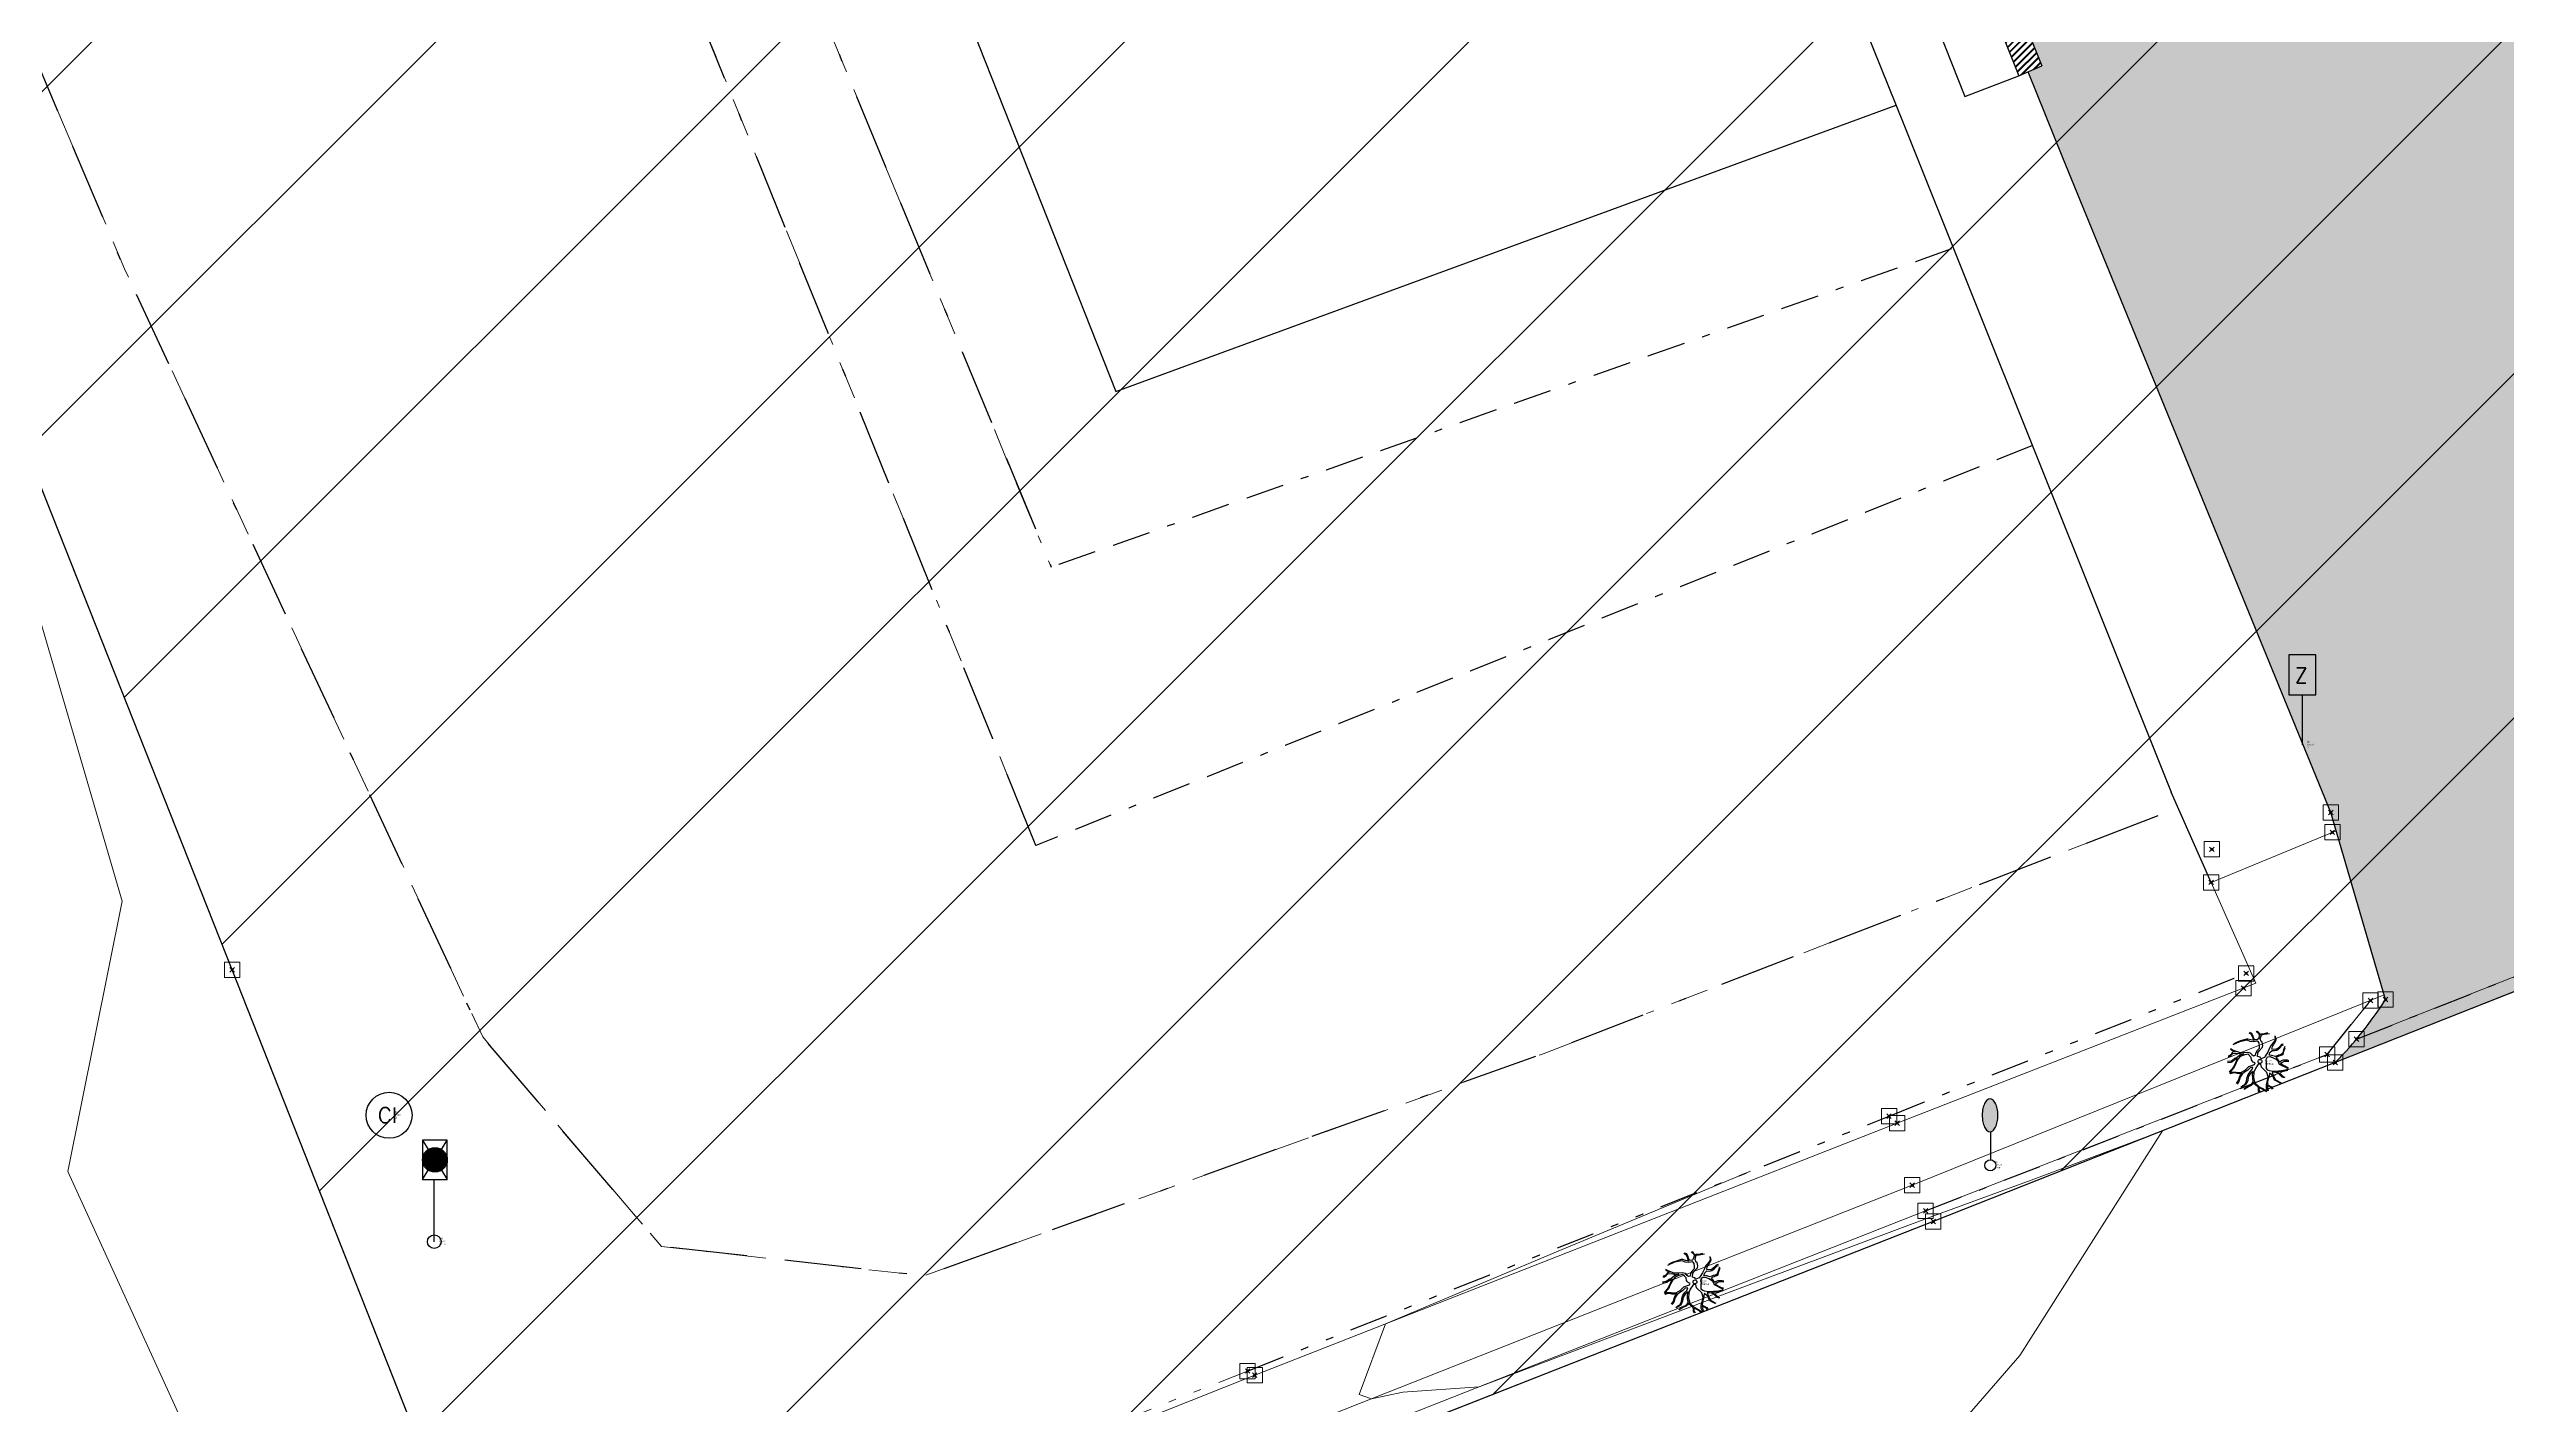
# Model space of a CAD drawing. Extents: x 350769 to 354978, y 6304672 to 6307963.
# Drawn here: x 352451.86 to 352483.92, y 6305406.01 to 6305423.69 of the extents above; entities that cross this region are included whole.
import ezdxf

# ---------------------------------------------------------------- set-up
doc = ezdxf.new("R2010")
doc.units = 0
doc.header["$PDMODE"] = 35
doc.header["$PDSIZE"] = 0.03
for name, pattern in [('BORDER', [1.75, 0.5, -0.25, 0.5, -0.25, 0, -0.25]), ('CONTINUOS', [0]), ('DIVIDE', [1.25, 0.5, -0.25, 0, -0.25, 0, -0.25]), ('JPG_DASHDOT', [1, 0.5, -0.25, 0, -0.25])]:
    doc.linetypes.add(name, pattern=pattern)
doc.layers.get('0').update_dxf_attribs({"linetype": 'CONTINUOUS'})
doc.layers.get('Defpoints').update_dxf_attribs({"linetype": 'CONTINUOUS'})
for name, color, linetype in [('0-LEVANTAMIENTO 2020.SEP', 252, 'CONTINUOUS'), ('02_Geo ext_Acotamiento', 7, 'CONTINUOUS'), ('1-ESCALA', 252, 'CONTINUOUS'), ('1-LINEA DE CIERRO', 7, 'DIVIDE'), ('1-MURO', 7, 'CONTINUOUS'), ('1-PAVIMENTO', 161, 'CONTINUOUS'), ('1-RADIER', 251, 'CONTINUOUS'), ('1-REJA', 252, 'FENCELINE1'), ('1-SOLERA', 212, 'CONTINUOUS'), ('1-SOLERA REBAJADA', 7, 'CONTINUOUS'), ('1-TALUD', 252, 'BORDER'), ('1-VEREDA', 251, 'CONTINUOUS'), ('2-ACHURADO MURO', 9, 'CONTINUOUS'), ('2-ACHURADO RADIER', 9, 'CONTINUOUS'), ('C-TINN', 5, 'CONTINUOUS'), ('C-TOPO-MINR', 8, 'CONTINUOUS'), ('TOP-URB-SOLERAS', 2, 'JPG_DASHDOT'), ('V-NODE-TEXT', 1, 'CONTINUOUS'), ('Z-ARBOL1', 253, 'CONTINUOUS'), ('Z-CI', 253, 'CONTINUOUS'), ('Z-LUM', 253, 'CONTINUOUS'), ('Z-PCTV', 253, 'CONTINUOUS'), ('Z-Z', 253, 'CONTINUOUS')]:
    doc.layers.add(name, color=color, linetype=linetype)
doc.layers.add('0_ASD_TOPOGRAFIA_ELEMENTOS', color=9, linetype='CONTINUOS', lineweight=5, true_color=0xbdbdbd)
doc.styles.add('ROMANS', font='romans.shx', dxfattribs={"width": 0.65})
doc.linetypes.add('FENCELINE1', pattern='A,6.35,-2.54,[133,ltypeshp.shx,S=2.54,R=0,X=-2.54,Y=0],-2.54,25.4', length=36.83)
doc.dimstyles.new('Principal', dxfattribs={"dimscale": 0, "dimtxt": 2, "dimasz": 2, "dimexe": 1, "dimexo": 1, "dimtad": 1, "dimrnd": 0.05, "dimzin": 1, "dimtxsty": 'ROMANS', "dimcen": 2.5, "dimclrt": 2, "dimaunit": 2, "dimadec": 0, "dimazin": 0, "dimtfac": 1, "dimtmove": 0, "dimatfit": 3, "dimfxl": 1, "dimfxlon": 1, "dimarcsym": 0})

# ---------------------------------------------------------------- blocks, each defined once
blk = doc.blocks.new('PCTV')
at = {"layer": 'Z-PCTV', "true_color": 0xbdbdbd}
h = blk.add_hatch(color=9, dxfattribs=at)
edge = h.paths.add_edge_path()
edge.add_arc((0.05, 6.02), 0.825, 0, 360)
at = {"layer": 'Z-PCTV', "color": 9, "true_color": 0xbdbdbd}
for p, q in [((-0.87, 7.46), (-0.44, 6.79)), ((0.53, 6.79), (0.96, 7.46)), ((-0.87, 4.58), (-0.44, 5.25)), ((0, 2.06), (0, 4.58)), ((0, 0), (0, 3.88)), ((0.53, 5.25), (0.96, 4.58))]:
    blk.add_line(p, q, dxfattribs=at)
blk.add_lwpolyline([(0.96, 4.58), (0.96, 7.46), (-0.87, 7.46), (-0.87, 4.58)], close=True, dxfattribs=at)
for centre, radius in [((0.05, 6.02), 0.912), ((0.05, 6.02), 0.825), ((0, 0), 0.5)]:
    blk.add_circle(centre, radius, dxfattribs=at)
blk = doc.blocks.new('*U717', base_point=(352456.887, 6305408.138))
at = {"layer": 'Z-PCTV', "linetype": 'ByBlock', "lineweight": -2, "xscale": 0.1773176706723187, "yscale": 0.1773176706723187, "zscale": 0.1773176706723187}
blk.add_blockref('PCTV', (352456.887, 6305408.138), dxfattribs=at)
at = {"layer": 'V-NODE-TEXT', "linetype": 'ByBlock', "char_height": 0.02}
for s, insert, attachment_point in [('256', (352456.952, 6305408.178), 4), ('675.24', (352456.952, 6305408.153), 1), ('°PCTV', (352456.952, 6305408.108), 4)]:
    blk.add_mtext(s, dxfattribs=dict(at, insert=insert, attachment_point=attachment_point))
blk = doc.blocks.new('ARBOL1')
at = {"layer": 'Z-ARBOL1', "color": 9, "linetype": 'Continuous', "true_color": 0xbdbdbd}
for p, q in [((-0.6, 1.53), (-0.5, 1.48)), ((-0.44, 1.5), (-0.55, 1.54)), ((-0.5, 1.48), (-0.43, 1.38)), ((-0.38, 1.39), (-0.44, 1.5)), ((-0.43, 1.38), (-0.39, 1.26)), ((-0.33, 1.22), (-0.38, 1.39)), ((-0.2, 1.61), (-0.1, 1.53)), ((-0.09, 1.57), (-0.15, 1.6)), ((-0.1, 1.53), (-0.05, 1.43)), ((-0.02, 1.47), (-0.09, 1.57)), ((-0.04, 1.37), (-0.09, 1.21)), ((-0.05, 1.43), (-0.04, 1.37)), ((-0.01, 1.42), (-0.02, 1.47)), ((0.05, 1.46), (-0.01, 1.42)), ((0.01, 1.2), (0.07, 1.43)), ((0.22, 1.47), (0.05, 1.46)), ((0.07, 1.43), (0.22, 1.45)), ((0.4, 1.52), (0.22, 1.47)), ((0.22, 1.45), (0.51, 1.5)), ((0.79, 1.36), (0.81, 1.16)), ((0.86, 1.18), (0.83, 1.33)), ((-1.53, 0.02), (-1.73, -0.01)), ((-1.71, 0.27), (-1.63, 0.28)), ((-1.67, 0.3), (-1.69, 0.31)), ((-1.54, 0.38), (-1.67, 0.3)), ((-1.63, 0.28), (-1.53, 0.35)), ((-1.57, 0.69), (-1.44, 0.61)), ((-1.57, 0.66), (-1.49, 0.6)), ((-1.47, 0.49), (-1.54, 0.38)), ((-1.53, 0.35), (-1.45, 0.43)), ((-1.35, 0.15), (-1.53, 0.02)), ((-1.5, -0.02), (-1.41, 0.05)), ((-1.49, 0.6), (-1.32, 0.52)), ((-1.32, 0.52), (-1.47, 0.49)), ((-1.09, 1.05), (-1.46, 0.88)), ((-1.45, 0.43), (-1.24, 0.45)), ((-1.44, 0.61), (-1.12, 0.49)), ((-1.41, 0.05), (-1.28, 0.16)), ((-1.22, 1.03), (-1.4, 0.95)), ((-1.26, 0.05), (-1.39, -0.24)), ((-1.21, 0.22), (-1.35, 0.15)), ((-1.19, 0.12), (-1.3, -0.11)), ((-1.28, 0.16), (-1.23, 0.16)), ((-1.23, 0.16), (-1.26, 0.05)), ((-1.24, 0.45), (-1.05, 0.4)), ((-1.04, 1.1), (-1.22, 1.03)), ((-1.09, 0.32), (-1.21, 0.22)), ((-1.06, 0.26), (-1.19, 0.12)), ((-1.12, 0.49), (-0.86, 0.48)), ((-0.69, 1.13), (-1.09, 1.05)), ((-0.86, 0.41), (-1.09, 0.32)), ((-0.87, 0.34), (-1.06, 0.26)), ((-1.05, 0.4), (-0.86, 0.41)), ((-0.85, 1.16), (-1.04, 1.1)), ((-0.64, 0.39), (-0.87, 0.34)), ((-0.86, 0.48), (-0.66, 0.5)), ((-0.73, 1.19), (-0.85, 1.16)), ((-0.65, 1.19), (-0.73, 1.19)), ((-0.52, 1.06), (-0.69, 1.13)), ((-0.66, 0.5), (-0.52, 0.46)), ((-0.5, 1.15), (-0.65, 1.19)), ((-0.47, 0.21), (-0.64, 0.39)), ((-0.35, 1.04), (-0.52, 1.06)), ((-0.52, 0.46), (-0.43, 0.37)), ((-0.39, 1.13), (-0.5, 1.15)), ((-0.45, 0.08), (-0.47, 0.21)), ((-0.42, 0.03), (-0.45, 0.08)), ((-0.43, 0.37), (-0.35, 0.3)), ((-0.37, -0.03), (-0.42, 0.03)), ((-0.39, 1.26), (-0.36, 1.17)), ((-0.31, 1.12), (-0.39, 1.13)), ((-0.36, 1.17), (-0.31, 1.12)), ((-0.11, 1.08), (-0.35, 1.04)), ((-0.35, 0.3), (-0.24, 0.33)), ((-0.27, 1.16), (-0.33, 1.22)), ((-0.17, 1.15), (-0.27, 1.16)), ((-0.24, 0.33), (-0.22, 0.44)), ((-0.22, 0.44), (-0.14, 0.6)), ((-0.09, 1.21), (-0.17, 1.15)), ((-0.14, 0.6), (-0.03, 0.71)), ((-0.13, 0.26), (-0.11, 0.46)), ((0, 0.22), (-0.13, 0.26)), ((-0.04, 0.99), (-0.11, 1.08)), ((-0.11, 0.46), (-0.02, 0.59)), ((-0.02, 0.82), (-0.04, 0.99)), ((-0.03, 0.71), (-0.02, 0.82)), ((-0.02, 0.59), (0.13, 0.76)), ((0.05, 0.14), (0, 0.22)), ((0.06, 1.06), (0.01, 1.2)), ((0.23, 0.21), (0.05, 0.14)), ((0.12, 1.03), (0.06, 1.06)), ((0.15, 0.86), (0.12, 1.03)), ((0.13, 0.76), (0.15, 0.86)), ((0.28, 0.29), (0.23, 0.21)), ((0.41, 0.49), (0.28, 0.29)), ((0.32, 0.1), (0.4, 0.25)), ((0.35, -0.02), (0.32, 0.1)), ((0.4, 0.25), (0.54, 0.26)), ((0.49, 0.67), (0.41, 0.49)), ((0.48, 0.34), (0.52, 0.48)), ((0.61, 0.32), (0.48, 0.34)), ((0.59, 0.87), (0.49, 0.67)), ((0.52, 0.48), (0.64, 0.59)), ((0.54, 0.26), (0.74, 0.18)), ((0.69, 0.98), (0.59, 0.87)), ((0.82, 0.27), (0.61, 0.32)), ((0.63, 0.66), (0.66, 0.8)), ((0.83, 0.64), (0.63, 0.66)), ((0.64, 0.59), (0.77, 0.58)), ((0.66, 0.8), (0.73, 0.92)), ((0.81, 1.16), (0.69, 0.98)), ((0.73, 0.92), (0.8, 1.03)), ((0.74, 0.18), (0.93, 0.06)), ((0.77, 0.58), (0.9, 0.61)), ((0.8, 1.03), (0.85, 1.12)), ((0.98, 0.34), (0.82, 0.27)), ((0.96, 0.71), (0.83, 0.64)), ((0.85, 1.12), (0.86, 1.18)), ((0.86, 0.18), (0.94, 0.26)), ((0.95, 0.11), (0.86, 0.18)), ((0.9, 0.61), (1.05, 0.72)), ((0.93, 0.06), (1.03, -0.14)), ((0.94, 0.26), (1.07, 0.31)), ((1.02, 0.02), (0.95, 0.11)), ((1.07, 0.81), (0.96, 0.71)), ((1.09, 0.36), (0.98, 0.34)), ((1.06, -0.03), (1.02, 0.02)), ((1.05, 0.72), (1.17, 0.85)), ((1.13, 0.03), (1.06, -0.03)), ((1.14, 0.9), (1.07, 0.81)), ((1.07, 0.31), (1.23, 0.37)), ((1.18, 0.41), (1.09, 0.36)), ((1.23, 0.06), (1.13, 0.03)), ((1.24, 0.93), (1.14, 0.9)), ((1.17, 0.85), (1.26, 0.88)), ((1.21, 0.47), (1.18, 0.41)), ((1.18, -0.03), (1.32, 0.02)), ((1.26, 0.62), (1.21, 0.47)), ((1.23, 0.37), (1.28, 0.55)), ((1.34, 0.06), (1.23, 0.06)), ((1.32, 0.79), (1.26, 0.62)), ((1.28, 0.55), (1.34, 0.73)), ((1.32, 0.02), (1.45, 0.02)), ((1.46, 0.06), (1.34, 0.06)), ((1.45, 0.02), (1.54, 0)), ((1.54, 0.04), (1.46, 0.06)), ((-1.73, -0.05), (-1.55, -0.03)), ((-1.49, -0.39), (-1.65, -0.56)), ((-1.52, -0.48), (-1.63, -0.61)), ((-1.61, -0.65), (-1.51, -0.57)), ((-1.47, -0.62), (-1.59, -0.67)), ((-1.55, -0.03), (-1.5, -0.02)), ((-1.41, -0.37), (-1.52, -0.48)), ((-1.51, -0.57), (-1.27, -0.57)), ((-1.39, -0.24), (-1.49, -0.39)), ((-1.39, -0.61), (-1.47, -0.62)), ((-1.3, -0.11), (-1.41, -0.37)), ((-1.23, -0.65), (-1.39, -0.61)), ((-1.27, -0.57), (-1.03, -0.59)), ((-1.25, -1.18), (-1.15, -1.02)), ((-1.1, -0.66), (-1.23, -0.65)), ((-1.13, -1.08), (-1.23, -1.21)), ((-1.15, -1.02), (-1.1, -0.84)), ((-1.06, -0.84), (-1.13, -1.08)), ((-0.97, -0.62), (-1.1, -0.66)), ((-1.1, -0.84), (-1.03, -0.68)), ((-0.95, -0.68), (-1.06, -0.84)), ((-1.03, -0.59), (-0.79, -0.46)), ((-1.03, -0.68), (-0.97, -0.62)), ((-1.03, -1.37), (-0.92, -1.28)), ((-0.76, -1.24), (-1.01, -1.39)), ((-0.83, -0.58), (-0.95, -0.68)), ((-0.92, -1.28), (-0.8, -1.22)), ((-0.65, -0.46), (-0.83, -0.58)), ((-0.8, -1.22), (-0.72, -1.06)), ((-0.79, -0.46), (-0.59, -0.27)), ((-0.66, -1.03), (-0.76, -1.24)), ((-0.75, -1.4), (-0.6, -1.3)), ((-0.72, -1.06), (-0.7, -0.91)), ((-0.7, -0.91), (-0.64, -0.7)), ((-0.63, -0.82), (-0.66, -1.03)), ((-0.52, -0.34), (-0.65, -0.46)), ((-0.64, -0.7), (-0.53, -0.55)), ((-0.53, -0.66), (-0.63, -0.82)), ((-0.47, -1.29), (-0.62, -1.35)), ((-0.6, -1.3), (-0.5, -1.26)), ((-0.59, -0.27), (-0.29, -0.16)), ((-0.53, -0.55), (-0.43, -0.45)), ((-0.36, -0.53), (-0.53, -0.66)), ((-0.38, -0.31), (-0.52, -0.34)), ((-0.5, -1.26), (-0.42, -1.18)), ((-0.35, -1.18), (-0.47, -1.29)), ((-0.43, -0.45), (-0.4, -0.37)), ((-0.42, -1.18), (-0.37, -1.06)), ((-0.4, -0.37), (-0.38, -0.31)), ((-0.4, -0.7), (-0.36, -0.53)), ((-0.39, -0.89), (-0.4, -0.7)), ((-0.37, -1.06), (-0.39, -0.89)), ((-0.26, -0.08), (-0.37, -0.03)), ((-0.33, -0.58), (-0.35, -0.86)), ((-0.35, -0.86), (-0.27, -1.14)), ((-0.32, -1.11), (-0.35, -1.18)), ((-0.25, -0.38), (-0.33, -0.58)), ((-0.26, -1.25), (-0.32, -1.11)), ((-0.29, -0.16), (-0.26, -0.08)), ((-0.27, -1.14), (-0.05, -1.35)), ((-0.16, -1.32), (-0.26, -1.25)), ((-0.1, -0.15), (-0.25, -0.38)), ((0.05, -0.14), (-0.1, -0.15)), ((0.08, -0.31), (0.05, -0.14)), ((0.36, -0.59), (0.08, -0.31)), ((0.34, -0.2), (0.35, -0.02)), ((0.34, -0.38), (0.34, -0.2)), ((0.42, -0.46), (0.34, -0.38)), ((0.34, -1.24), (0.4, -1.01)), ((0.34, -1.42), (0.34, -1.24)), ((0.44, -0.82), (0.36, -0.59)), ((0.4, -1.08), (0.39, -1.24)), ((0.39, -1.24), (0.53, -1.32)), ((0.4, -1.29), (0.39, -1.35)), ((0.4, -1.01), (0.44, -0.82)), ((0.46, -0.87), (0.4, -1.08)), ((0.48, -1.34), (0.4, -1.29)), ((0.51, -0.5), (0.42, -0.46)), ((0.48, -0.77), (0.46, -0.87)), ((0.5, -0.62), (0.48, -0.77)), ((0.68, -0.76), (0.5, -0.62)), ((0.7, -0.53), (0.51, -0.5)), ((0.78, -0.58), (0.65, -0.59)), ((0.65, -0.59), (0.71, -0.73)), ((0.78, -1), (0.68, -0.76)), ((0.99, -0.52), (0.7, -0.53)), ((0.71, -0.73), (0.83, -0.98)), ((0.96, -0.62), (0.78, -0.58)), ((0.86, -1.04), (0.78, -1)), ((0.83, -0.98), (1.12, -1.14)), ((1.08, -1.16), (0.86, -1.04)), ((1.26, -0.54), (0.88, -0.56)), ((0.88, -0.56), (1.06, -0.63)), ((1.08, -0.73), (0.96, -0.62)), ((1.14, -0.51), (0.99, -0.52)), ((1.03, -0.14), (1.09, -0.18)), ((1.06, -0.63), (1.24, -0.81)), ((1.19, -0.84), (1.08, -0.73)), ((1.09, -0.11), (1.18, -0.03)), ((1.16, -0.17), (1.09, -0.11)), ((1.09, -0.18), (1.4, -0.33)), ((1.26, -0.49), (1.14, -0.51)), ((1.32, -0.26), (1.16, -0.17)), ((1.31, -0.87), (1.19, -0.84)), ((1.24, -0.81), (1.33, -0.84)), ((1.5, -0.43), (1.26, -0.49)), ((1.49, -0.48), (1.26, -0.54)), ((1.41, -0.31), (1.32, -0.26)), ((1.4, -0.33), (1.51, -0.37)), ((1.52, -0.34), (1.41, -0.31)), ((-0.86, -1.47), (-0.75, -1.4)), ((-0.62, -1.35), (-0.84, -1.49)), ((-0.09, -1.39), (-0.16, -1.32)), ((-0.08, -1.43), (-0.09, -1.39)), ((-0.08, -1.57), (-0.08, -1.43)), ((-0.03, -1.66), (-0.08, -1.57)), ((-0.05, -1.4), (-0.06, -1.51)), ((-0.06, -1.51), (0.02, -1.66)), ((-0.05, -1.35), (0.19, -1.47)), ((0.2, -1.53), (-0.05, -1.4)), ((0.19, -1.47), (0.37, -1.6)), ((0.3, -1.61), (0.2, -1.53)), ((0.42, -1.59), (0.34, -1.42)), ((0.39, -1.35), (0.4, -1.4)), ((0.4, -1.4), (0.44, -1.57)), ((0.6, -1.38), (0.48, -1.34)), ((0.53, -1.32), (0.63, -1.36)), ((0.66, -1.48), (0.6, -1.38)), ((0.63, -1.36), (0.69, -1.46))]:
    blk.add_line(p, q, dxfattribs=at)
at = {"layer": 'Z-ARBOL1', "color": 9, "true_color": 0xbdbdbd}
blk.add_circle((0, 0), 0.104, dxfattribs=at)
blk = doc.blocks.new('*U725', base_point=(352480.7, 6305410.489))
at = {"layer": 'Z-ARBOL1', "linetype": 'ByBlock', "lineweight": -2, "xscale": 0.244140002980629, "yscale": 0.244140002980629, "zscale": 0.244140002980629}
blk.add_blockref('ARBOL1', (352480.7, 6305410.489), dxfattribs=at)
at = {"layer": 'V-NODE-TEXT', "linetype": 'ByBlock', "char_height": 0.02}
for s, insert, attachment_point in [('21', (352480.765, 6305410.529), 4), ('675.72', (352480.765, 6305410.504), 1), ('°ARBOL1', (352480.765, 6305410.459), 4)]:
    blk.add_mtext(s, dxfattribs=dict(at, insert=insert, attachment_point=attachment_point))
blk = doc.blocks.new('Z')
for p, q in [((0.81, 5.4), (-0.81, 5.4)), ((-0.81, 5.4), (-0.81, 3)), ((0.81, 3), (0.81, 5.4)), ((-0.81, 3), (0.81, 3)), ((0, 3), (0, 0))]:
    blk.add_line(p, q)
at = {"style": 'ROMANS'}
blk.add_text('Z', height=0.9, rotation=360, dxfattribs=at).set_placement((-0.44, 3.71))
blk = doc.blocks.new('*U742', base_point=(352481.25, 6305414.617))
at = {"layer": 'Z-Z', "linetype": 'ByBlock', "lineweight": -2, "xscale": 0.2179037244193388, "yscale": 0.2179037244193388, "zscale": 0.2179037244193388}
blk.add_blockref('Z', (352481.25, 6305414.617), dxfattribs=at)
at = {"layer": 'V-NODE-TEXT', "linetype": 'ByBlock', "char_height": 0.02}
for s, insert, attachment_point in [('86', (352481.315, 6305414.657), 4), ('675.78', (352481.315, 6305414.632), 1), ('°Z', (352481.315, 6305414.587), 4)]:
    blk.add_mtext(s, dxfattribs=dict(at, insert=insert, attachment_point=attachment_point))
blk = doc.blocks.new('LUM')
blk.add_hatch(color=256).paths.add_polyline_path([(0.32, 2.09, 0.048714), (0.29, 2.37, 0.062489), (0.22, 2.58, 0.102974), (0.1, 2.74, 0.180941), (-0.01, 2.78, 0.180941), (-0.12, 2.74, 0.102974), (-0.24, 2.58, 0.062489), (-0.31, 2.37, 0.048714), (-0.34, 2.09, 0.048714), (-0.31, 1.81, 0.062489), (-0.24, 1.6, 0.102974), (-0.12, 1.44, 0.180941), (-0.01, 1.4, 0.180941), (0.1, 1.44, 0.102974), (0.22, 1.6, 0.062489), (0.29, 1.81, 0.048714)])
at = {"layer": 'Z-LUM'}
blk.add_lwpolyline([(-0.34, 2.09, 0.048714), (-0.31, 1.81, 0.062489), (-0.24, 1.6, 0.102974), (-0.12, 1.44, 0.180941), (-0.01, 1.4, 0.180941), (0.1, 1.44, 0.102974), (0.22, 1.6, 0.062489), (0.29, 1.81, 0.048714), (0.32, 2.09, 0.048714), (0.29, 2.37, 0.062489), (0.22, 2.58, 0.102974), (0.1, 2.74, 0.180941), (-0.01, 2.78, 0.180941), (-0.12, 2.74, 0.102974), (-0.24, 2.58, 0.062489), (-0.31, 2.37, 0.048714)], format="xyb", close=True, dxfattribs=at)
blk.add_lwpolyline([(0.01, 1.4), (0.01, 0.23)], dxfattribs=at)
blk.add_circle((0, 0), 0.23, dxfattribs=at)
blk = doc.blocks.new('*U775', base_point=(352477.182, 6305409.134))
at = {"layer": 'Z-LUM', "linetype": 'ByBlock', "lineweight": -2, "xscale": 0.3122469918520235, "yscale": 0.3122469918520235, "zscale": 0.3122469918520235}
blk.add_blockref('LUM', (352477.182, 6305409.134), dxfattribs=at)
at = {"layer": 'V-NODE-TEXT', "linetype": 'ByBlock', "char_height": 0.02}
for s, insert, attachment_point in [('23', (352477.247, 6305409.174), 4), ('675.73', (352477.247, 6305409.149), 1), ('°LUM', (352477.247, 6305409.104), 4)]:
    blk.add_mtext(s, dxfattribs=dict(at, insert=insert, attachment_point=attachment_point))
blk = doc.blocks.new('CI')
at = {"layer": 'Z-CI'}
blk.add_circle((0, 0), 1.2, dxfattribs=at)
at = {"layer": 'Z-CI', "style": 'ROMANS'}
blk.add_text('CI', height=0.8, rotation=360, dxfattribs=at).set_placement((-0.58, -0.4))
blk = doc.blocks.new('*U794', base_point=(352456.299, 6305409.787))
at = {"layer": 'Z-CI', "linetype": 'ByBlock', "lineweight": -2, "xscale": 0.25, "yscale": 0.25, "zscale": 0.25}
blk.add_blockref('CI', (352456.299, 6305409.787), dxfattribs=at)
at = {"layer": 'V-NODE-TEXT', "linetype": 'ByBlock', "char_height": 0.02}
for s, insert, attachment_point in [('255', (352456.364, 6305409.827), 4), ('675.18', (352456.364, 6305409.802), 1), ('°CI', (352456.364, 6305409.757), 4)]:
    blk.add_mtext(s, dxfattribs=dict(at, insert=insert, attachment_point=attachment_point))
blk = doc.blocks.new('*D1236')
at = {"layer": '02_Geo ext_Acotamiento', "color": 0, "lineweight": -2, "transparency": 16777216}
blk.add_line((352474.045, 6305972.496), (352473.119, 6305978.179), dxfattribs=at)
at = {"layer": '02_Geo ext_Acotamiento', "color": 0, "transparency": 16777216}
blk.add_solid([(352473.283, 6305978.206), (352472.954, 6305978.153), (352472.958, 6305979.166)], dxfattribs=at)
at = {"layer": 'Defpoints', "color": 0, "transparency": 16777216}
for p in [(352472.958, 6305979.166), (352596.042, 6305224.025)]:
    blk.add_point(p, dxfattribs=at)
at = {"layer": '02_Geo ext_Acotamiento', "color": 2, "transparency": 16777216, "insert": (352474.582, 6305974.845), "char_height": 1, "attachment_point": 5, "rotation": 279.2575, "style": 'ROMANS'}
blk.add_mtext('R765,10', dxfattribs=at)
blk = doc.blocks.new('*U4993', base_point=(352456.887, 6305408.138))
at = {"layer": 'Z-PCTV', "linetype": 'ByBlock', "lineweight": -2, "xscale": 0.1773176706723187, "yscale": 0.1773176706723187, "zscale": 0.1773176706723187}
blk.add_blockref('PCTV', (352456.887, 6305408.138), dxfattribs=at)
at = {"layer": 'V-NODE-TEXT', "linetype": 'ByBlock', "char_height": 0.02}
for s, insert, attachment_point in [('256', (352456.952, 6305408.178), 4), ('675.24', (352456.952, 6305408.153), 1), ('°PCTV', (352456.952, 6305408.108), 4)]:
    blk.add_mtext(s, dxfattribs=dict(at, insert=insert, attachment_point=attachment_point))
blk = doc.blocks.new('*U5001', base_point=(352480.7, 6305410.489))
at = {"layer": 'Z-ARBOL1', "linetype": 'ByBlock', "lineweight": -2, "xscale": 0.244140002980629, "yscale": 0.244140002980629, "zscale": 0.244140002980629}
blk.add_blockref('ARBOL1', (352480.7, 6305410.489), dxfattribs=at)
at = {"layer": 'V-NODE-TEXT', "linetype": 'ByBlock', "char_height": 0.02}
for s, insert, attachment_point in [('21', (352480.765, 6305410.529), 4), ('675.72', (352480.765, 6305410.504), 1), ('°ARBOL1', (352480.765, 6305410.459), 4)]:
    blk.add_mtext(s, dxfattribs=dict(at, insert=insert, attachment_point=attachment_point))
blk = doc.blocks.new('*U5002', base_point=(352473.33, 6305407.613))
at = {"layer": 'Z-ARBOL1', "linetype": 'ByBlock', "lineweight": -2, "xscale": 0.244140002980629, "yscale": 0.244140002980629, "zscale": 0.244140002980629}
blk.add_blockref('ARBOL1', (352473.33, 6305407.613), dxfattribs=at)
at = {"layer": 'V-NODE-TEXT', "linetype": 'ByBlock', "char_height": 0.02}
for s, insert, attachment_point in [('22', (352473.395, 6305407.653), 4), ('675.57', (352473.395, 6305407.628), 1), ('°ARBOL1', (352473.395, 6305407.583), 4)]:
    blk.add_mtext(s, dxfattribs=dict(at, insert=insert, attachment_point=attachment_point))
blk = doc.blocks.new('*U5021', base_point=(352481.25, 6305414.617))
at = {"layer": 'Z-Z', "linetype": 'ByBlock', "lineweight": -2, "xscale": 0.2179037244193388, "yscale": 0.2179037244193388, "zscale": 0.2179037244193388}
blk.add_blockref('Z', (352481.25, 6305414.617), dxfattribs=at)
at = {"layer": 'V-NODE-TEXT', "linetype": 'ByBlock', "char_height": 0.02}
for s, insert, attachment_point in [('86', (352481.315, 6305414.657), 4), ('675.78', (352481.315, 6305414.632), 1), ('°Z', (352481.315, 6305414.587), 4)]:
    blk.add_mtext(s, dxfattribs=dict(at, insert=insert, attachment_point=attachment_point))
blk = doc.blocks.new('*U5054', base_point=(352477.182, 6305409.134))
at = {"layer": 'Z-LUM', "linetype": 'ByBlock', "lineweight": -2, "xscale": 0.3122469918520235, "yscale": 0.3122469918520235, "zscale": 0.3122469918520235}
blk.add_blockref('LUM', (352477.182, 6305409.134), dxfattribs=at)
at = {"layer": 'V-NODE-TEXT', "linetype": 'ByBlock', "char_height": 0.02}
for s, insert, attachment_point in [('23', (352477.247, 6305409.174), 4), ('675.73', (352477.247, 6305409.149), 1), ('°LUM', (352477.247, 6305409.104), 4)]:
    blk.add_mtext(s, dxfattribs=dict(at, insert=insert, attachment_point=attachment_point))
blk = doc.blocks.new('*U5073', base_point=(352456.299, 6305409.787))
at = {"layer": 'Z-CI', "linetype": 'ByBlock', "lineweight": -2, "xscale": 0.25, "yscale": 0.25, "zscale": 0.25}
blk.add_blockref('CI', (352456.299, 6305409.787), dxfattribs=at)
at = {"layer": 'V-NODE-TEXT', "linetype": 'ByBlock', "char_height": 0.02}
for s, insert, attachment_point in [('255', (352456.364, 6305409.827), 4), ('675.18', (352456.364, 6305409.802), 1), ('°CI', (352456.364, 6305409.757), 4)]:
    blk.add_mtext(s, dxfattribs=dict(at, insert=insert, attachment_point=attachment_point))
blk = doc.blocks.new('TOPOGRAFIA')
at = {"layer": '1-SOLERA REBAJADA', "lineweight": 0, "true_color": 0xbdbdbd}
h = blk.add_hatch(color=9, dxfattribs=at)
h.dxf.hatch_style = 1
h.paths.add_polyline_path([(390490.722, 6302414.053, -0.035163), (390490.405, 6302414.123), (390481.958, 6302410.78, -0.019695), (390481.682, 6302410.475)])
at = {"layer": '2-ACHURADO MURO', "lineweight": 0, "true_color": 0xbdbdbd}
h = blk.add_hatch(dxfattribs=at)
h.set_pattern_fill('ANSI31', color=9, scale=0.02)
h.set_pattern_definition([(45, (38000, -3000), (-0.04490128060535, 0.04490128060535), [])])
h.paths.add_polyline_path([(390469.322, 6302444.706), (390469.039, 6302444.6), (390477.555, 6302423.347), (390477.855, 6302423.476)])
at = {"layer": '2-ACHURADO RADIER', "lineweight": 0, "true_color": 0xbdbdbd}
h = blk.add_hatch(color=9, dxfattribs=at)
h.dxf.hatch_style = 1
h.paths.add_polyline_path([(390485.024, 6302425.081, -0.326314), (390483.734, 6302425.85), (390483.519, 6302426.379), (390477.674, 6302423.927), (390477.855, 6302423.476), (390477.674, 6302423.398), (390478.129, 6302422.276), (390481.622, 6302413.737), (390482.338, 6302411.296, -0.030699), (390481.958, 6302410.78), (390490.405, 6302414.123, -0.061713), (390489.884, 6302414.35), (390488.749, 6302416.568)])
blk.add_hatch(color=9, dxfattribs=at).paths.add_polyline_path([(390481.644, 6302418.154), (390481.879, 6302418.338), (390482.376, 6302417.267), (390482.531, 6302417.339), (390482.034, 6302418.41), (390482.326, 6302418.47), (390481.554, 6302419.242)])
at = {"layer": '1-ESCALA', "color": 9, "lineweight": 0, "true_color": 0xbdbdbd, "flags": 128}
blk.add_lwpolyline([(390468.499, 6302443.968), (390472.72, 6302433.513), (390476.852, 6302423.075), (390477.555, 6302423.347)], dxfattribs=at)
at = {"layer": '1-LINEA DE CIERRO', "color": 9, "lineweight": 0, "true_color": 0xbdbdbd}
for p, q in [((390475.861, 6302409.775), (390480.519, 6302411.638)), ((390467.496, 6302406.451), (390475.861, 6302409.775)), ((390457.678, 6302402.577), (390467.496, 6302406.451))]:
    blk.add_line(p, q, dxfattribs=at)
at = {"layer": '1-MURO', "color": 9, "lineweight": 0, "true_color": 0xbdbdbd}
for p, q in [((390469.039, 6302444.6), (390477.555, 6302423.347)), ((390477.555, 6302423.347), (390477.855, 6302423.476))]:
    blk.add_line(p, q, dxfattribs=at)
at = {"layer": '1-MURO', "color": 9, "lineweight": 0, "true_color": 0xbdbdbd, "flags": 128}
for points in [[(390451.922, 6302454.246), (390465.777, 6302419.226)], [(390469.322, 6302444.706), (390477.855, 6302423.476)], [(390465.777, 6302419.226), (390475.956, 6302422.961)]]:
    blk.add_lwpolyline(points, dxfattribs=at)
at = {"layer": '1-PAVIMENTO', "color": 9, "lineweight": 0, "true_color": 0xbdbdbd, "flags": 128}
blk.add_lwpolyline([(390441.522, 6302394.629), (390452.503, 6302398.982), (390458.213, 6302401.216), (390468.05, 6302405.104), (390476.439, 6302408.401), (390481.682, 6302410.475), (390490.722, 6302414.053), (390503.01, 6302418.889), (390512.509, 6302422.629), (390523.045, 6302426.8), (390532.693, 6302430.631), (390541.368, 6302434.036), (390559.984, 6302441.387), (390574.209, 6302447), (390587.598, 6302452.326), (390599.579, 6302457.023), (390608.801, 6302460.676), (390618.951, 6302464.69)], dxfattribs=at)
at = {"layer": '1-RADIER', "color": 9, "lineweight": 0, "true_color": 0xbdbdbd}
blk.add_line((390482.338, 6302411.296), (390481.622, 6302413.737), dxfattribs=at)
at = {"layer": '1-RADIER', "color": 9, "lineweight": 0, "true_color": 0xbdbdbd, "flags": 128}
for points in [[(390462.103, 6302457.421), (390463.849, 6302453.159), (390467.079, 6302445.039), (390471.848, 6302433.145), (390476.056, 6302422.713), (390479.54, 6302414.001)], [(390478.129, 6302422.276), (390477.674, 6302423.398)], [(390481.622, 6302413.737), (390478.129, 6302422.276)]]:
    blk.add_lwpolyline(points, dxfattribs=at)
blk.add_lwpolyline([(390481.682, 6302410.475, 0.050424), (390482.338, 6302411.296, 1.186237)], format="xyb", dxfattribs=at)
at = {"layer": '1-REJA', "color": 9, "lineweight": 0, "true_color": 0xbdbdbd, "flags": 128}
blk.add_lwpolyline([(390457.825, 6302402.635), (390454.252, 6302411.685), (390450.931, 6302420.069), (390447.151, 6302429.404), (390442.008, 6302442.347), (390436.835, 6302455.304), (390430.757, 6302470.685), (390440.792, 6302475.07), (390451.682, 6302479.894), (390465.771, 6302486.18), (390480.216, 6302492.535), (390496.407, 6302499.712), (390513.657, 6302507.299), (390529.161, 6302514.161), (390541.959, 6302519.8), (390561.927, 6302528.675), (390571.449, 6302540.268), (390583.647, 6302555.178), (390598.213, 6302545.789)], dxfattribs=at)
at = {"layer": '1-SOLERA', "color": 9, "lineweight": 0, "true_color": 0xbdbdbd}
for p, q in [((390481.576, 6302410.579), (390482.142, 6302411.284)), ((390476.339, 6302408.54), (390481.576, 6302410.579)), ((390467.949, 6302405.235), (390476.339, 6302408.54))]:
    blk.add_line(p, q, dxfattribs=at)
at = {"layer": '1-SOLERA', "color": 9, "lineweight": 0, "true_color": 0xbdbdbd, "flags": 128}
blk.add_lwpolyline([(390481.958, 6302410.78), (390490.405, 6302414.123)], dxfattribs=at)
at = {"layer": '1-TALUD', "color": 9, "lineweight": 0, "true_color": 0xbdbdbd, "flags": 128}
for points in [[(390479.366, 6302413.695), (390471.35, 6302410.59), (390463.275, 6302407.692), (390459.85, 6302408.077), (390457.519, 6302410.808), (390452.847, 6302420.83), (390449.032, 6302429.87), (390443.627, 6302443.568), (390439.217, 6302456.277), (390438.88, 6302462.46), (390440.586, 6302468.19), (390443.833, 6302473.092), (390452.164, 6302477.833), (390466.432, 6302484.957), (390480.496, 6302491.239), (390496.009, 6302497.946), (390514.835, 6302506.419), (390528.532, 6302512.673), (390541.654, 6302518.322), (390548.561, 6302519.167), (390554.075, 6302516.062), (390555.85, 6302516.285), (390561.048, 6302523.173)], [(390448.893, 6302456.444), (390454.233, 6302442.813), (390464.935, 6302416.935)], [(390464.735, 6302413.307), (390454.185, 6302439.313), (390447.05, 6302453.561)], [(390476.676, 6302421.088), (390464.935, 6302416.935)], [(390477.731, 6302418.524), (390464.735, 6302413.307)]]:
    blk.add_lwpolyline(points, dxfattribs=at)
at = {"layer": '1-VEREDA', "color": 9, "lineweight": 0, "true_color": 0xbdbdbd, "flags": 128}
for points in [[(390451.638, 6302400.227), (390457.734, 6302402.476), (390467.588, 6302406.396), (390475.967, 6302409.685), (390480.646, 6302411.509), (390480.062, 6302412.825), (390481.692, 6302413.499), (390482.32, 6302411.357), (390476.164, 6302408.874), (390467.897, 6302405.61), (390458.064, 6302401.626), (390458.178, 6302401.37), (390452.816, 6302399.28), (390452.609, 6302399.636), (390441.217, 6302395.194)], [(390480.062, 6302412.825), (390479.54, 6302414.001)]]:
    blk.add_lwpolyline(points, dxfattribs=at)
at = {"layer": 'C-TINN', "color": 9, "linetype": 'Continuous', "lineweight": 0, "true_color": 0xbdbdbd}
for points, elevation in [([(390481.522, 6302413.637), (390481.522, 6302413.837), (390481.722, 6302413.837), (390481.722, 6302413.637), (390481.522, 6302413.637)], 675.797), ([(390481.543, 6302413.378), (390481.543, 6302413.578), (390481.743, 6302413.578), (390481.743, 6302413.378), (390481.543, 6302413.378)], 675.797), ([(390479.972, 6302413.156), (390479.972, 6302413.356), (390480.172, 6302413.356), (390480.172, 6302413.156), (390479.972, 6302413.156)], 675.789), ([(390479.962, 6302412.725), (390479.962, 6302412.925), (390480.162, 6302412.925), (390480.162, 6302412.725), (390479.962, 6302412.725)], 675.779), ([(390454.152, 6302411.585), (390454.152, 6302411.785), (390454.352, 6302411.785), (390454.352, 6302411.585), (390454.152, 6302411.585)], 675.203), ([(390480.419, 6302411.538), (390480.419, 6302411.738), (390480.619, 6302411.738), (390480.619, 6302411.538), (390480.419, 6302411.538)], 675.727), ([(390480.385, 6302411.346), (390480.385, 6302411.546), (390480.585, 6302411.546), (390480.585, 6302411.346), (390480.385, 6302411.346)], 675.704), ([(390482.042, 6302411.184), (390482.042, 6302411.384), (390482.242, 6302411.384), (390482.242, 6302411.184), (390482.042, 6302411.184)], 675.707), ([(390482.238, 6302411.196), (390482.238, 6302411.396), (390482.438, 6302411.396), (390482.438, 6302411.196), (390482.238, 6302411.196)], 675.681), ([(390481.476, 6302410.479), (390481.476, 6302410.679), (390481.676, 6302410.679), (390481.676, 6302410.479), (390481.476, 6302410.479)], 675.685), ([(390481.858, 6302410.68), (390481.858, 6302410.88), (390482.058, 6302410.88), (390482.058, 6302410.68), (390481.858, 6302410.68)], 675.613), ([(390481.582, 6302410.375), (390481.582, 6302410.575), (390481.782, 6302410.575), (390481.782, 6302410.375), (390481.582, 6302410.375)], 675.546), ([(390475.761, 6302409.675), (390475.761, 6302409.875), (390475.961, 6302409.875), (390475.961, 6302409.675), (390475.761, 6302409.675)], 675.538), ([(390475.867, 6302409.585), (390475.867, 6302409.785), (390476.067, 6302409.785), (390476.067, 6302409.585), (390475.867, 6302409.585)], 675.633), ([(390476.064, 6302408.774), (390476.064, 6302408.974), (390476.264, 6302408.974), (390476.264, 6302408.774), (390476.064, 6302408.774)], 675.616), ([(390476.239, 6302408.44), (390476.239, 6302408.64), (390476.439, 6302408.64), (390476.439, 6302408.44), (390476.239, 6302408.44)], 675.584), ([(390476.339, 6302408.301), (390476.339, 6302408.501), (390476.539, 6302408.501), (390476.539, 6302408.301), (390476.339, 6302408.301)], 675.439), ([(390467.396, 6302406.351), (390467.396, 6302406.551), (390467.596, 6302406.551), (390467.596, 6302406.351), (390467.396, 6302406.351)], 675.362), ([(390467.488, 6302406.296), (390467.488, 6302406.496), (390467.688, 6302406.496), (390467.688, 6302406.296), (390467.488, 6302406.296)], 675.466)]:
    blk.add_lwpolyline(points, dxfattribs=dict(at, elevation=elevation))
for p in [(390481.622, 6302413.737, 675.797), (390480.072, 6302413.256, 675.789), (390481.643, 6302413.478, 675.797), (390480.062, 6302412.825, 675.779), (390454.252, 6302411.685, 675.203), (390480.519, 6302411.638, 675.727), (390480.485, 6302411.446, 675.704), (390482.142, 6302411.284, 675.707), (390482.338, 6302411.296, 675.681), (390481.958, 6302410.78, 675.613), (390481.576, 6302410.579, 675.685), (390481.682, 6302410.475, 675.546), (390475.861, 6302409.775, 675.538), (390475.967, 6302409.685, 675.633), (390476.164, 6302408.874, 675.616), (390476.339, 6302408.54, 675.584), (390476.439, 6302408.401, 675.439), (390467.496, 6302406.451, 675.362), (390467.588, 6302406.396, 675.466)]:
    blk.add_point(p, dxfattribs=at)
at = {"layer": 'C-TOPO-MINR', "color": 9, "linetype": 'Continuous', "lineweight": 0, "true_color": 0xbdbdbd, "elevation": 675.5}
for points in [[(390446.634, 6302400.231), (390450.488, 6302401.369), (390454.752, 6302403.272), (390452.109, 6302409.054), (390452.816, 6302412.581), (390450.86, 6302419.271), (390448.685, 6302419.877), (390441.649, 6302420.909), (390439.668, 6302419.055), (390436.025, 6302416.685), (390433.135, 6302414.138), (390430.042, 6302409.226), (390431.136, 6302403.301), (390432.102, 6302400.183), (390436.364, 6302397.433), (390436.538, 6302397.473), (390444.772, 6302399.532), (390446.634, 6302400.231)], [(390476.422, 6302405.337), (390477.567, 6302406.652), (390479.428, 6302409.583), (390477.713, 6302408.941), (390476.397, 6302408.459), (390473.779, 6302407.479), (390470.515, 6302406.246), (390469.52, 6302406.173), (390469.113, 6302406.09), (390468.952, 6302406.143), (390469.294, 6302407.066), (390471.495, 6302407.992), (390474.055, 6302409.057)]]:
    blk.add_lwpolyline(points, dxfattribs=at)
at = {"layer": 'Z-ARBOL1', "color": 9, "lineweight": 0, "true_color": 0xbdbdbd}
for name, p in [('*U5001', (390480.7, 6302410.489)), ('*U5002', (390473.33, 6302407.613))]:
    blk.add_blockref(name, p, dxfattribs=at)
at = {"layer": 'Z-CI', "color": 9, "lineweight": 0, "true_color": 0xbdbdbd}
blk.add_blockref('*U5073', (390456.299, 6302409.787), dxfattribs=at)
at = {"layer": 'Z-LUM', "color": 9, "lineweight": 0, "true_color": 0xbdbdbd}
blk.add_blockref('*U5054', (390477.182, 6302409.134), dxfattribs=at)
at = {"layer": 'Z-PCTV', "color": 9, "lineweight": 0, "true_color": 0xbdbdbd}
blk.add_blockref('*U4993', (390456.887, 6302408.138), dxfattribs=at)
at = {"layer": 'Z-Z', "color": 9, "lineweight": 0, "true_color": 0xbdbdbd}
blk.add_blockref('*U5021', (390481.25, 6302414.617), dxfattribs=at)

msp = doc.modelspace()

# ---------------------------------------------------------------- hatches: boundary and pattern name
at = {"layer": '0-LEVANTAMIENTO 2020.SEP'}
h = msp.add_hatch(dxfattribs=at)
h.set_pattern_fill('ANSI31', color=252)
h.paths.add_polyline_path([(352458.213, 6305401.216), (352452.503, 6305398.982), (352452.816, 6305399.28), (352452.609, 6305399.636), (352451.638, 6305400.227), (352457.678, 6305402.577), (352457.689, 6305402.79), (352457.683, 6305402.996), (352454.252, 6305411.685), (352450.931, 6305420.069), (352447.151, 6305429.404), (352442.008, 6305442.347), (352436.835, 6305455.304), (352430.757, 6305470.685), (352440.792, 6305475.07), (352451.682, 6305479.894), (352465.771, 6305486.18), (352480.216, 6305492.535), (352496.407, 6305499.712), (352513.657, 6305507.299), (352529.161, 6305514.161), (352541.959, 6305519.8), (352561.927, 6305528.675), (352571.449, 6305540.268), (352583.647, 6305555.178), (352598.213, 6305545.789), (352605.453, 6305541.805), (352602.222, 6305538.721), (352606.073, 6305535.813), (352608.645, 6305532.42), (352608.792, 6305532.234), (352608.857, 6305528.43), (352613.727, 6305525.092), (352613.927, 6305524.926), (352609.716, 6305517.616), (352604.317, 6305502.974), (352607.353, 6305483.644), (352606.958, 6305479.393), (352608.039, 6305476.818), (352609.065, 6305474.225), (352617.537, 6305468.424), (352618.346, 6305465.146), (352618.854, 6305464.849), (352618.951, 6305464.69), (352608.801, 6305460.676), (352599.579, 6305457.023), (352587.598, 6305452.326), (352574.209, 6305447), (352559.984, 6305441.387), (352541.368, 6305434.036), (352532.693, 6305430.631), (352523.045, 6305426.8), (352512.509, 6305422.629), (352503.01, 6305418.889), (352490.722, 6305414.053), (352481.682, 6305410.475), (352476.439, 6305408.401), (352468.05, 6305405.104)])
at = {"layer": '1-SOLERA REBAJADA'}
h = msp.add_hatch(color=256, dxfattribs=at)
h.dxf.hatch_style = 1
h.paths.add_polyline_path([(352490.722, 6305414.053, -0.035163), (352490.405, 6305414.123), (352481.958, 6305410.78, -0.019695), (352481.682, 6305410.475)])
at = {"layer": '2-ACHURADO MURO'}
h = msp.add_hatch(dxfattribs=at)
h.set_pattern_fill('ANSI31', color=256, scale=0.02)
h.set_pattern_definition([(45, (0, 0), (-0.04490128060535, 0.04490128060535), [])])
h.paths.add_polyline_path([(352469.322, 6305444.706), (352469.039, 6305444.6), (352477.555, 6305423.347), (352477.855, 6305423.476)])
at = {"layer": '2-ACHURADO RADIER'}
h = msp.add_hatch(color=256, dxfattribs=at)
h.dxf.hatch_style = 1
h.paths.add_polyline_path([(352485.024, 6305425.081, -0.326314), (352483.734, 6305425.85), (352483.519, 6305426.379), (352477.674, 6305423.927), (352477.855, 6305423.476), (352477.674, 6305423.398), (352478.129, 6305422.276), (352481.622, 6305413.737), (352482.338, 6305411.296, -0.030699), (352481.958, 6305410.78), (352490.405, 6305414.123, -0.061713), (352489.884, 6305414.35), (352488.749, 6305416.568)])
msp.add_hatch(color=256, dxfattribs=at).paths.add_polyline_path([(352481.644, 6305418.154), (352481.879, 6305418.338), (352482.376, 6305417.267), (352482.531, 6305417.339), (352482.034, 6305418.41), (352482.326, 6305418.47), (352481.554, 6305419.242)])

# ---------------------------------------------------------------- linework, layer by layer
at = {"layer": '0-LEVANTAMIENTO 2020.SEP', "flags": 128}
for points in [[(352599.579, 6305457.023), (352587.598, 6305452.326), (352574.209, 6305447), (352559.984, 6305441.387), (352541.368, 6305434.036), (352532.693, 6305430.631), (352523.045, 6305426.8), (352512.509, 6305422.629), (352503.01, 6305418.889), (352490.722, 6305414.053), (352481.682, 6305410.475), (352476.439, 6305408.401), (352468.05, 6305405.104), (352458.213, 6305401.216)], [(352458.213, 6305401.216), (352452.503, 6305398.982), (352452.816, 6305399.28), (352452.609, 6305399.636), (352451.638, 6305400.227), (352457.678, 6305402.577), (352457.689, 6305402.79), (352457.683, 6305402.996), (352454.252, 6305411.685), (352450.931, 6305420.069)]]:
    msp.add_lwpolyline(points, dxfattribs=at)
at = {"layer": '1-ESCALA', "flags": 128}
msp.add_lwpolyline([(352468.499, 6305443.968), (352472.72, 6305433.513), (352476.852, 6305423.075), (352477.555, 6305423.347)], dxfattribs=at)
at = {"layer": '1-LINEA DE CIERRO'}
for p, q in [((352475.861, 6305409.775), (352480.519, 6305411.638)), ((352467.496, 6305406.451), (352475.861, 6305409.775))]:
    msp.add_line(p, q, dxfattribs=at)
at = {"layer": '1-MURO'}
for p, q in [((352469.039, 6305444.6), (352477.555, 6305423.347)), ((352477.555, 6305423.347), (352477.855, 6305423.476))]:
    msp.add_line(p, q, dxfattribs=at)
at = {"layer": '1-MURO', "flags": 128}
for points in [[(352451.922, 6305454.246), (352465.777, 6305419.226)], [(352469.322, 6305444.706), (352477.855, 6305423.476)], [(352465.777, 6305419.226), (352475.956, 6305422.961)]]:
    msp.add_lwpolyline(points, dxfattribs=at)
at = {"layer": '1-RADIER'}
msp.add_line((352482.338, 6305411.296), (352481.622, 6305413.737), dxfattribs=at)
at = {"layer": '1-RADIER', "flags": 128}
for points in [[(352462.103, 6305457.421), (352463.849, 6305453.159), (352467.079, 6305445.039), (352471.848, 6305433.145), (352476.056, 6305422.713), (352479.54, 6305414.001)], [(352478.129, 6305422.276), (352477.674, 6305423.398)], [(352481.622, 6305413.737), (352478.129, 6305422.276)]]:
    msp.add_lwpolyline(points, dxfattribs=at)
msp.add_lwpolyline([(352481.682, 6305410.475, 0.050424), (352482.338, 6305411.296, 1.186237)], format="xyb", dxfattribs=at)
at = {"layer": '1-REJA', "ltscale": 0.2, "flags": 128}
msp.add_lwpolyline([(352457.825, 6305402.635), (352454.252, 6305411.685), (352450.931, 6305420.069), (352447.151, 6305429.404), (352442.008, 6305442.347), (352436.835, 6305455.304), (352430.757, 6305470.685), (352440.792, 6305475.07), (352451.682, 6305479.894), (352465.771, 6305486.18), (352480.216, 6305492.535), (352496.407, 6305499.712), (352513.657, 6305507.299), (352529.161, 6305514.161), (352541.959, 6305519.8), (352561.927, 6305528.675), (352571.449, 6305540.268), (352583.647, 6305555.178), (352598.213, 6305545.789)], dxfattribs=at)
at = {"layer": '1-TALUD', "ltscale": 2, "flags": 128}
for points in [[(352479.366, 6305413.695), (352471.35, 6305410.59), (352463.275, 6305407.692), (352459.85, 6305408.077), (352457.519, 6305410.808), (352452.847, 6305420.83), (352449.032, 6305429.87), (352443.627, 6305443.568), (352439.217, 6305456.277), (352438.88, 6305462.46), (352440.586, 6305468.19), (352443.833, 6305473.092), (352452.164, 6305477.833), (352466.432, 6305484.957), (352480.496, 6305491.239), (352496.009, 6305497.946), (352514.835, 6305506.419), (352528.532, 6305512.673), (352541.654, 6305518.322), (352548.561, 6305519.167), (352554.075, 6305516.062), (352555.85, 6305516.285), (352561.048, 6305523.173)], [(352448.893, 6305456.444), (352454.233, 6305442.813), (352464.935, 6305416.935)], [(352464.735, 6305413.307), (352454.185, 6305439.313), (352447.05, 6305453.561)]]:
    msp.add_lwpolyline(points, dxfattribs=at)
at = {"layer": '1-TALUD', "flags": 128}
for points in [[(352476.676, 6305421.088), (352464.935, 6305416.935)], [(352477.731, 6305418.524), (352464.735, 6305413.307)]]:
    msp.add_lwpolyline(points, dxfattribs=at)
at = {"layer": '1-VEREDA', "flags": 128}
msp.add_lwpolyline([(352480.062, 6305412.825), (352479.54, 6305414.001)], dxfattribs=at)
at = {"layer": 'TOP-URB-SOLERAS'}
for p, q in [((352481.576, 6305410.579), (352482.142, 6305411.284)), ((352476.339, 6305408.54), (352481.576, 6305410.579))]:
    msp.add_line(p, q, dxfattribs=at)
at = {"layer": 'TOP-URB-SOLERAS', "flags": 128}
msp.add_lwpolyline([(352481.958, 6305410.78), (352490.405, 6305414.123)], dxfattribs=at)

# ---------------------------------------------------------------- block references
at = {"layer": 'Z-ARBOL1'}
msp.add_blockref('*U725', (352480.7, 6305410.489), dxfattribs=at)
at = {"layer": 'Z-CI'}
msp.add_blockref('*U794', (352456.299, 6305409.787), dxfattribs=at)
at = {"layer": 'Z-LUM'}
msp.add_blockref('*U775', (352477.182, 6305409.134), dxfattribs=at)
at = {"layer": 'Z-PCTV'}
msp.add_blockref('*U717', (352456.887, 6305408.138), dxfattribs=at)
at = {"layer": 'Z-Z'}
msp.add_blockref('*U742', (352481.25, 6305414.617), dxfattribs=at)

# ---------------------------------------------------------------- dimensions: what is measured, and where the dimension line sits
at = {"layer": '02_Geo ext_Acotamiento'}
dim = msp.add_radius_dim(center=(352596.042, 6305224.025), mpoint=(352472.958, 6305979.166), dimstyle='Principal', override={"dimscale": 0, "dimaunit": 0, "dimfxl": 0.22, "dimarcsym": 1}, dxfattribs=at)
dim.commit()
dim.dimension.update_dxf_attribs({"geometry": '*D1236', "text_midpoint": (352473.686, 6305974.698), "dimtype": 164})

# ---------------------------------------------------------------- next in the draw order: block references
at = {"layer": '0_ASD_TOPOGRAFIA_ELEMENTOS', "color": 30, "true_color": 0xf26507}
msp.add_blockref('TOPOGRAFIA', (-38000, 3000), dxfattribs=at)

doc.saveas('drawing.dxf')
